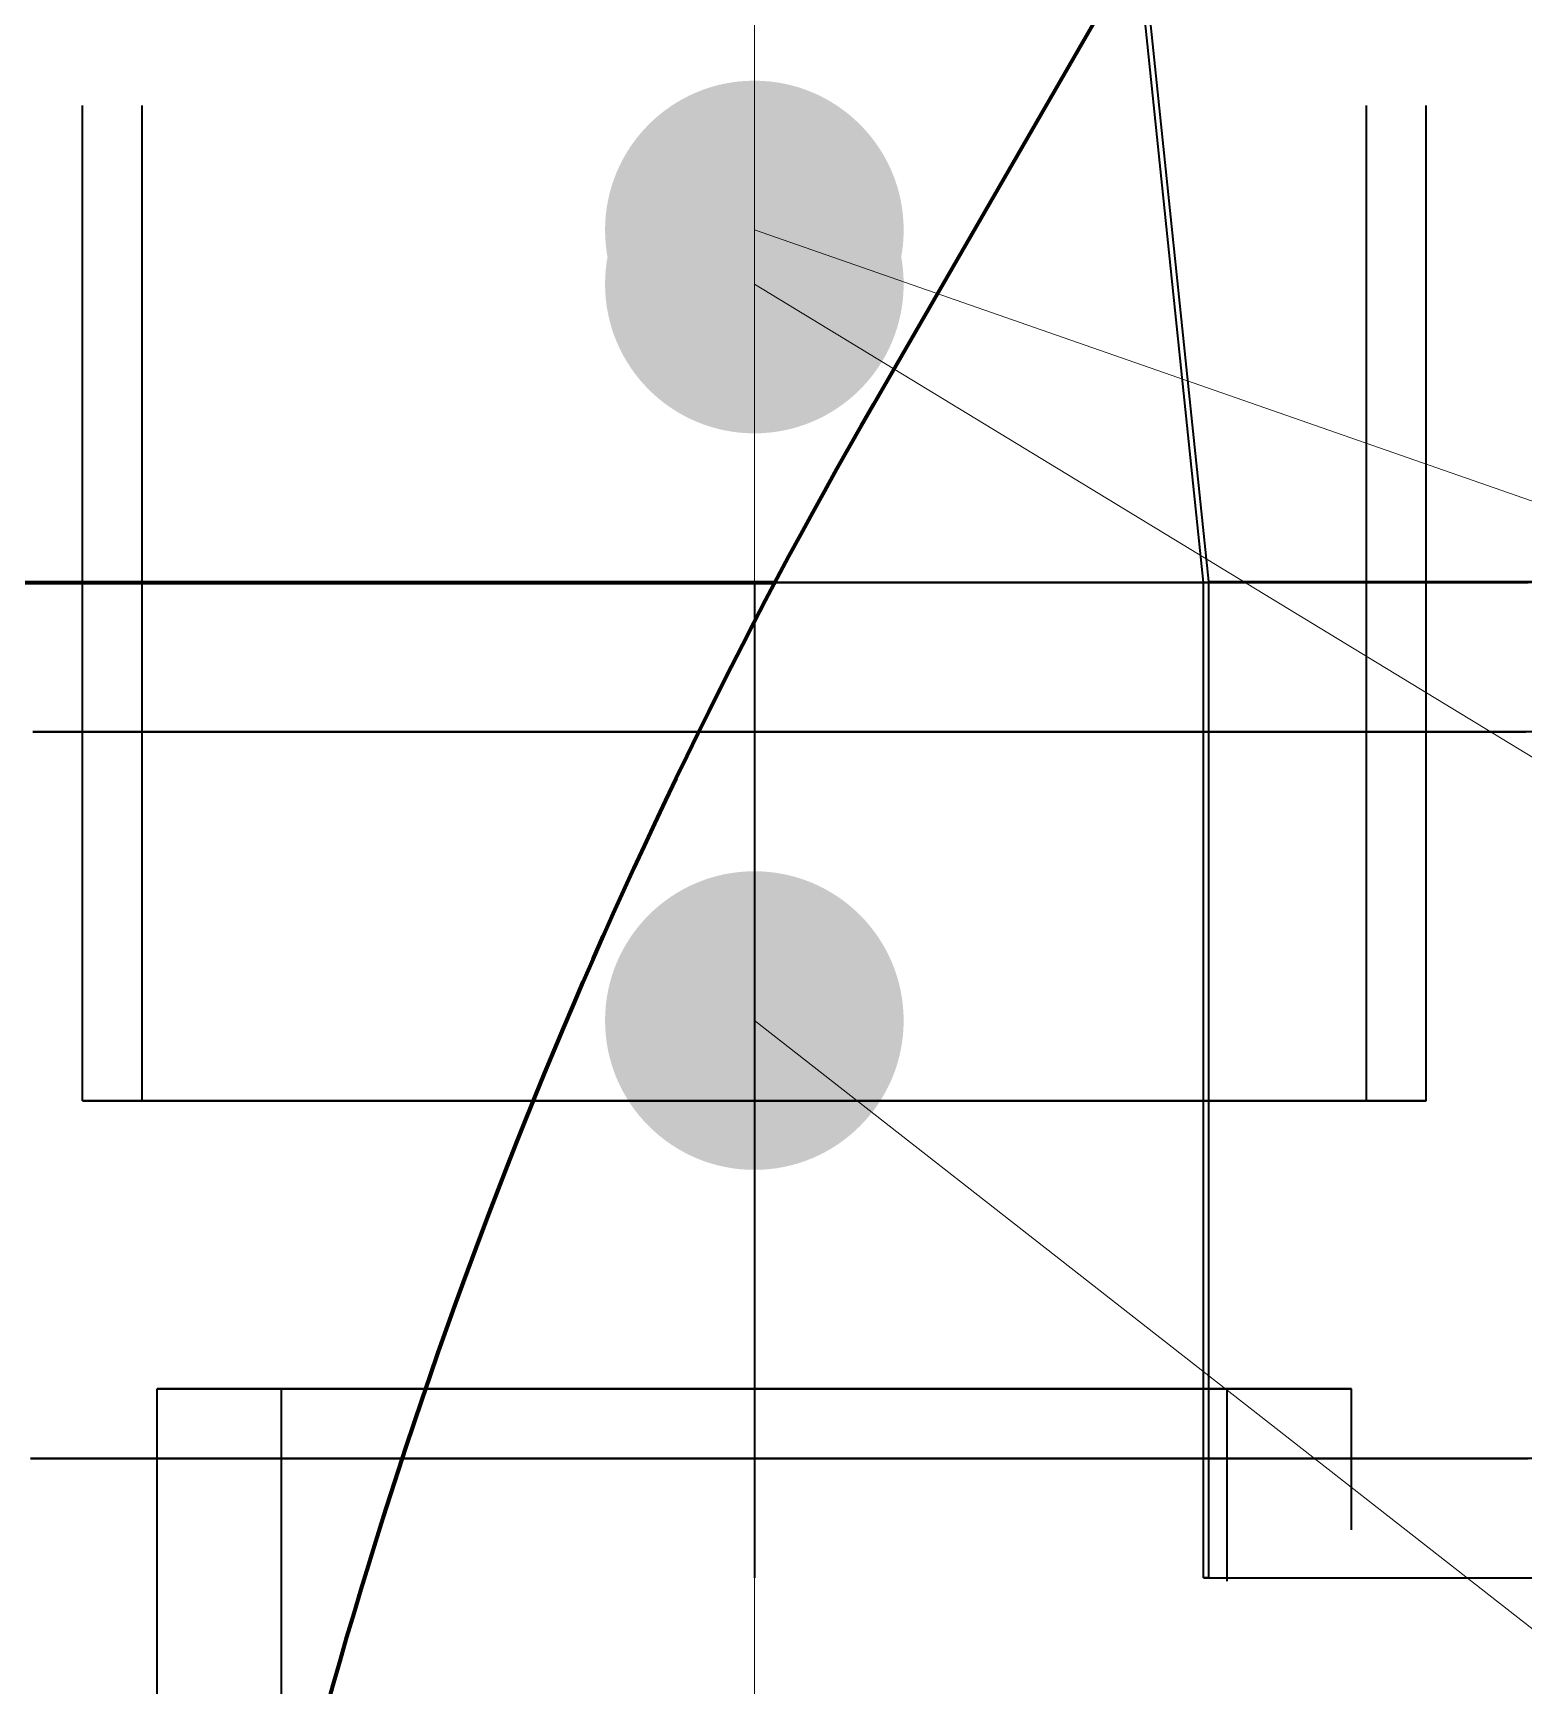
# Model space of a CAD drawing. Header units: millimetres. Extents: x 0 to 2382, y 0 to 420.
# Drawn here: x 938.86 to 944.85, y 339.61 to 346.25 of the extents above; entities that cross this region are included whole.
import ezdxf

# ---------------------------------------------------------------- set-up
doc = ezdxf.new("R2010")
doc.units = ezdxf.units.MM
doc.linetypes.add('IRAM-E-TRAZOS', pattern=[5, 4, -1])
doc.linetypes.add('IRAM-F-TRAZO-PUNTO', pattern=[20, 15, -2, 1, -2])
for name, color, linetype, lineweight in [('01-VISIBLE', 7, 'CONTINUOUS', 70), ('02-OCULTA', 4, 'IRAM-E-TRAZOS', 35), ('03-EJE', 1, 'IRAM-F-TRAZO-PUNTO', 18), ('08-FINA', 5, 'CONTINUOUS', 18)]:
    doc.layers.add(name, color=color, linetype=linetype, lineweight=lineweight)

msp = doc.modelspace()

# ---------------------------------------------------------------- hatches: boundary and pattern name
at = {"layer": '08-FINA'}
h = msp.add_hatch(color=7, dxfattribs=at)
h.dxf.hatch_style = 1
edge = h.paths.add_edge_path()
edge.add_arc((941.7583, 345.4599), 0.6, 0, 360)
h = msp.add_hatch(color=7, dxfattribs=at)
h.dxf.hatch_style = 1
edge = h.paths.add_edge_path()
edge.add_arc((941.7583, 345.2426), 0.6, 0, 360)
h = msp.add_hatch(color=7, dxfattribs=at)
h.dxf.hatch_style = 1
edge = h.paths.add_edge_path()
edge.add_arc((941.7583, 342.2826), 0.6, 0, 360)

# ---------------------------------------------------------------- linework, layer by layer
at = {"layer": '01-VISIBLE'}
for points in [[(942.2381, 344.7603), (947.5586, 353.9756)], [(940.039, 339.517), (940.0659, 339.6133), (940.0933, 339.7095), (940.1211, 339.8056), (940.1494, 339.9015), (940.178, 339.9974), (940.2071, 340.0931), (940.2366, 340.1886), (940.2666, 340.2841), (940.2969, 340.3794), (940.3277, 340.4745), (940.3589, 340.5695), (940.3905, 340.6644), (940.4226, 340.7592), (940.455, 340.8538), (940.4879, 340.9482), (940.5212, 341.0425), (940.5549, 341.1367), (940.5891, 341.2307), (940.6236, 341.3246), (940.6586, 341.4183), (940.694, 341.5118), (940.7298, 341.6052), (940.766, 341.6984), (940.8026, 341.7915), (940.8397, 341.8844), (940.8771, 341.9771), (940.915, 342.0697), (940.9533, 342.1621), (940.992, 342.2543), (941.0311, 342.3464), (941.0706, 342.4383), (941.1105, 342.53), (941.1508, 342.6215), (941.1915, 342.7129), (941.2326, 342.8041), (941.2742, 342.895), (941.3161, 342.9858), (941.3584, 343.0765), (941.4012, 343.1669), (941.4443, 343.2571), (941.4878, 343.3472), (941.5318, 343.437), (941.5761, 343.5267), (941.6208, 343.6161), (941.666, 343.7054), (941.7115, 343.7944), (941.7574, 343.8833), (941.8037, 343.9719), (941.8504, 344.0604), (941.8975, 344.1486), (941.945, 344.2366), (941.9929, 344.3244), (942.0412, 344.412), (942.0898, 344.4994), (942.1389, 344.5866), (942.1883, 344.6735), (942.2381, 344.7603)], [(938.8128, 344.0426), (938.9138, 344.0426), (939.0147, 344.0426), (939.1156, 344.0426), (939.2166, 344.0426), (939.3175, 344.0426), (939.4185, 344.0426), (939.5194, 344.0426), (939.6203, 344.0426), (939.7213, 344.0426), (939.8222, 344.0426), (939.9232, 344.0426), (940.0241, 344.0426), (940.125, 344.0426), (940.226, 344.0426), (940.3269, 344.0426), (940.4279, 344.0426), (940.5288, 344.0426), (940.6297, 344.0426), (940.7307, 344.0426), (940.8316, 344.0426), (940.9326, 344.0426), (941.0335, 344.0426), (941.1344, 344.0426), (941.2354, 344.0426), (941.3363, 344.0426), (941.4373, 344.0426), (941.5382, 344.0426), (941.6391, 344.0426), (941.7401, 344.0426), (941.841, 344.0426)]]:
    msp.add_lwpolyline(points, dxfattribs=at)
at = {"layer": '02-OCULTA'}
for points in [[(947.5586, 353.9756), (942.2381, 344.7603)], [(939.0583, 341.9599), (939.0583, 348.9599)], [(939.2983, 341.9599), (939.2983, 348.9599)], [(944.2183, 341.9599), (944.2183, 348.9599)], [(944.4583, 341.9599), (944.4583, 348.9599)], [(943.5633, 344.0426), (943.3133, 346.4426)], [(943.3312, 346.4669), (943.5833, 344.0467)], [(942.2381, 344.7603), (942.1883, 344.6735), (942.1389, 344.5866), (942.0898, 344.4994), (942.0412, 344.412), (941.9929, 344.3244), (941.945, 344.2366), (941.8975, 344.1486), (941.8504, 344.0604), (941.8037, 343.9719), (941.7574, 343.8833), (941.7115, 343.7944), (941.666, 343.7054), (941.6208, 343.6161), (941.5761, 343.5267), (941.5318, 343.437), (941.4878, 343.3472), (941.4443, 343.2571), (941.4012, 343.1669), (941.3584, 343.0765), (941.3161, 342.9858), (941.2742, 342.895), (941.2326, 342.8041), (941.1915, 342.7129), (941.1508, 342.6215), (941.1105, 342.53), (941.0706, 342.4383), (941.0311, 342.3464), (940.992, 342.2543), (940.9533, 342.1621), (940.915, 342.0697), (940.8771, 341.9771), (940.8397, 341.8844), (940.8026, 341.7915), (940.766, 341.6984), (940.7298, 341.6052), (940.694, 341.5118), (940.6586, 341.4183), (940.6236, 341.3246), (940.5891, 341.2307), (940.5549, 341.1367), (940.5212, 341.0425), (940.4879, 340.9482), (940.455, 340.8538), (940.4226, 340.7592), (940.3905, 340.6644), (940.3589, 340.5695), (940.3277, 340.4745), (940.2969, 340.3794), (940.2666, 340.2841), (940.2366, 340.1886), (940.2071, 340.0931), (940.178, 339.9974), (940.1494, 339.9015), (940.1211, 339.8056), (940.0933, 339.7095), (940.0659, 339.6133), (940.039, 339.517)], [(941.7583, 344.0426), (941.658, 344.0426), (941.5577, 344.0426), (941.4574, 344.0426), (941.3571, 344.0426), (941.2568, 344.0426), (941.1565, 344.0426), (941.0562, 344.0426), (940.9559, 344.0426), (940.8556, 344.0426), (940.7553, 344.0426), (940.655, 344.0426), (940.5548, 344.0426), (940.4545, 344.0426), (940.3542, 344.0426), (940.2539, 344.0426), (940.1536, 344.0426), (940.0533, 344.0426), (939.953, 344.0426), (939.8527, 344.0426), (939.7524, 344.0426), (939.6521, 344.0426), (939.5518, 344.0426), (939.4515, 344.0426), (939.3512, 344.0426), (939.2509, 344.0426), (939.1506, 344.0426), (939.0503, 344.0426), (938.95, 344.0426), (938.8497, 344.0426)], [(938.8497, 344.0426), (938.95, 344.0426), (939.0503, 344.0426), (939.1506, 344.0426), (939.2509, 344.0426), (939.3512, 344.0426), (939.4515, 344.0426), (939.5518, 344.0426), (939.6521, 344.0426), (939.7524, 344.0426), (939.8527, 344.0426), (939.953, 344.0426), (940.0533, 344.0426), (940.1536, 344.0426), (940.2539, 344.0426), (940.3542, 344.0426), (940.4545, 344.0426), (940.5548, 344.0426), (940.655, 344.0426), (940.7553, 344.0426), (940.8556, 344.0426), (940.9559, 344.0426), (941.0562, 344.0426), (941.1565, 344.0426), (941.2568, 344.0426), (941.3571, 344.0426), (941.4574, 344.0426), (941.5577, 344.0426), (941.658, 344.0426), (941.7583, 344.0426), (941.8586, 344.0426), (941.9589, 344.0426), (942.0592, 344.0426), (942.1595, 344.0426), (942.2598, 344.0426), (942.3601, 344.0426), (942.4604, 344.0426), (942.5607, 344.0426), (942.661, 344.0426), (942.7613, 344.0426), (942.8616, 344.0426), (942.9619, 344.0426), (943.0622, 344.0426), (943.1625, 344.0426), (943.2628, 344.0426), (943.3631, 344.0426), (943.4634, 344.0426), (943.5637, 344.0426), (943.664, 344.0426), (943.7643, 344.0426), (943.8646, 344.0426), (943.9649, 344.0426), (944.0652, 344.0426), (944.1655, 344.0426), (944.2658, 344.0426), (944.3661, 344.0426), (944.4664, 344.0426), (944.5667, 344.0426), (944.667, 344.0426), (944.7673, 344.0426), (944.8676, 344.0426)], [(941.7583, 344.0426), (941.658, 344.0426), (941.5577, 344.0426), (941.4574, 344.0426), (941.3571, 344.0426), (941.2568, 344.0426), (941.1565, 344.0426), (941.0562, 344.0426), (940.9559, 344.0426), (940.8556, 344.0426), (940.7553, 344.0426), (940.655, 344.0426), (940.5548, 344.0426), (940.4545, 344.0426), (940.3542, 344.0426), (940.2539, 344.0426), (940.1536, 344.0426), (940.0533, 344.0426), (939.953, 344.0426), (939.8527, 344.0426), (939.7524, 344.0426), (939.6521, 344.0426), (939.5518, 344.0426), (939.4515, 344.0426), (939.3512, 344.0426), (939.2509, 344.0426), (939.1506, 344.0426), (939.0503, 344.0426), (938.95, 344.0426), (938.8497, 344.0426)], [(938.8497, 344.0426), (938.95, 344.0426), (939.0503, 344.0426), (939.1506, 344.0426), (939.2509, 344.0426), (939.3512, 344.0426), (939.4515, 344.0426), (939.5518, 344.0426), (939.6521, 344.0426), (939.7524, 344.0426), (939.8527, 344.0426), (939.953, 344.0426), (940.0533, 344.0426), (940.1536, 344.0426), (940.2539, 344.0426), (940.3542, 344.0426), (940.4545, 344.0426), (940.5548, 344.0426), (940.655, 344.0426), (940.7553, 344.0426), (940.8556, 344.0426), (940.9559, 344.0426), (941.0562, 344.0426), (941.1565, 344.0426), (941.2568, 344.0426), (941.3571, 344.0426), (941.4574, 344.0426), (941.5577, 344.0426), (941.658, 344.0426), (941.7583, 344.0426), (941.8586, 344.0426), (941.9589, 344.0426), (942.0592, 344.0426), (942.1595, 344.0426), (942.2598, 344.0426), (942.3601, 344.0426), (942.4604, 344.0426), (942.5607, 344.0426), (942.661, 344.0426), (942.7613, 344.0426), (942.8616, 344.0426), (942.9619, 344.0426), (943.0622, 344.0426), (943.1625, 344.0426), (943.2628, 344.0426), (943.3631, 344.0426), (943.4634, 344.0426), (943.5637, 344.0426), (943.664, 344.0426), (943.7643, 344.0426), (943.8646, 344.0426), (943.9649, 344.0426), (944.0652, 344.0426), (944.1655, 344.0426), (944.2658, 344.0426), (944.3661, 344.0426), (944.4664, 344.0426), (944.5667, 344.0426), (944.667, 344.0426), (944.7673, 344.0426), (944.8676, 344.0426)], [(941.7583, 344.0426), (941.6581, 344.0426), (941.5578, 344.0426), (941.4575, 344.0426), (941.3572, 344.0426), (941.2569, 344.0426), (941.1567, 344.0426), (941.0564, 344.0426), (940.9561, 344.0426), (940.8558, 344.0426), (940.7556, 344.0426), (940.6553, 344.0426), (940.555, 344.0426), (940.4547, 344.0426), (940.3544, 344.0426), (940.2542, 344.0426), (940.1539, 344.0426), (940.0536, 344.0426), (939.9533, 344.0426), (939.8531, 344.0426), (939.7528, 344.0426), (939.6525, 344.0426), (939.5522, 344.0426), (939.4519, 344.0426), (939.3517, 344.0426), (939.2514, 344.0426), (939.1511, 344.0426), (939.0508, 344.0426), (938.9506, 344.0426), (938.8503, 344.0426)], [(938.8503, 344.0426), (938.9506, 344.0426), (939.0508, 344.0426), (939.1511, 344.0426), (939.2514, 344.0426), (939.3517, 344.0426), (939.4519, 344.0426), (939.5522, 344.0426), (939.6525, 344.0426), (939.7528, 344.0426), (939.8531, 344.0426), (939.9533, 344.0426), (940.0536, 344.0426), (940.1539, 344.0426), (940.2542, 344.0426), (940.3544, 344.0426), (940.4547, 344.0426), (940.555, 344.0426), (940.6553, 344.0426), (940.7556, 344.0426), (940.8558, 344.0426), (940.9561, 344.0426), (941.0564, 344.0426), (941.1567, 344.0426), (941.2569, 344.0426), (941.3572, 344.0426), (941.4575, 344.0426), (941.5578, 344.0426), (941.6581, 344.0426), (941.7583, 344.0426), (941.8586, 344.0426), (941.9589, 344.0426), (942.0592, 344.0426), (942.1594, 344.0426), (942.2597, 344.0426), (942.36, 344.0426), (942.4603, 344.0426), (942.5606, 344.0426), (942.6608, 344.0426), (942.7611, 344.0426), (942.8614, 344.0426), (942.9617, 344.0426), (943.0619, 344.0426), (943.1622, 344.0426), (943.2625, 344.0426), (943.3628, 344.0426), (943.4631, 344.0426), (943.5633, 344.0426), (943.6636, 344.0426), (943.7639, 344.0426), (943.8642, 344.0426), (943.9644, 344.0426), (944.0647, 344.0426), (944.165, 344.0426), (944.2653, 344.0426), (944.3656, 344.0426), (944.4658, 344.0426), (944.5661, 344.0426), (944.6664, 344.0426), (944.7667, 344.0426), (944.8669, 344.0426)], [(941.7583, 344.0426), (941.6583, 344.0426), (941.5583, 344.0426), (941.4583, 344.0426), (941.3583, 344.0426), (941.2583, 344.0426), (941.1583, 344.0426), (941.0583, 344.0426), (940.9583, 344.0426), (940.8583, 344.0426), (940.7583, 344.0426), (940.6583, 344.0426), (940.5583, 344.0426), (940.4583, 344.0426), (940.3583, 344.0426), (940.2583, 344.0426), (940.1583, 344.0426), (940.0583, 344.0426), (939.9583, 344.0426), (939.8583, 344.0426), (939.7583, 344.0426), (939.6583, 344.0426), (939.5583, 344.0426), (939.4583, 344.0426), (939.3583, 344.0426), (939.2583, 344.0426), (939.1583, 344.0426), (939.0583, 344.0426), (938.9583, 344.0426), (938.8583, 344.0426)], [(941.7583, 344.0426), (941.6583, 344.0426), (941.5583, 344.0426), (941.4583, 344.0426), (941.3583, 344.0426), (941.2583, 344.0426), (941.1583, 344.0426), (941.0583, 344.0426), (940.9583, 344.0426), (940.8583, 344.0426), (940.7583, 344.0426), (940.6583, 344.0426), (940.5583, 344.0426), (940.4583, 344.0426), (940.3583, 344.0426), (940.2583, 344.0426), (940.1583, 344.0426), (940.0583, 344.0426), (939.9583, 344.0426), (939.8583, 344.0426), (939.7583, 344.0426), (939.6583, 344.0426), (939.5583, 344.0426), (939.4583, 344.0426), (939.3583, 344.0426), (939.2583, 344.0426), (939.1583, 344.0426), (939.0583, 344.0426), (938.9583, 344.0426), (938.8583, 344.0426)], [(938.8583, 344.0426), (938.9583, 344.0426), (939.0583, 344.0426), (939.1583, 344.0426), (939.2583, 344.0426), (939.3583, 344.0426), (939.4583, 344.0426), (939.5583, 344.0426), (939.6583, 344.0426), (939.7583, 344.0426), (939.8583, 344.0426), (939.9583, 344.0426), (940.0583, 344.0426), (940.1583, 344.0426), (940.2583, 344.0426), (940.3583, 344.0426), (940.4583, 344.0426), (940.5583, 344.0426), (940.6583, 344.0426), (940.7583, 344.0426), (940.8583, 344.0426), (940.9583, 344.0426), (941.0583, 344.0426), (941.1583, 344.0426), (941.2583, 344.0426), (941.3583, 344.0426), (941.4583, 344.0426), (941.5583, 344.0426), (941.6583, 344.0426), (941.7583, 344.0426), (941.8583, 344.0426), (941.9583, 344.0426), (942.0583, 344.0426), (942.1583, 344.0426), (942.2583, 344.0426), (942.3583, 344.0426), (942.4583, 344.0426), (942.5583, 344.0426), (942.6583, 344.0426), (942.7583, 344.0426), (942.8583, 344.0426), (942.9583, 344.0426), (943.0583, 344.0426), (943.1583, 344.0426), (943.2583, 344.0426), (943.3583, 344.0426), (943.4583, 344.0426), (943.5583, 344.0426), (943.6583, 344.0426), (943.7583, 344.0426), (943.8583, 344.0426), (943.9583, 344.0426), (944.0583, 344.0426), (944.1583, 344.0426), (944.2583, 344.0426), (944.3583, 344.0426), (944.4583, 344.0426), (944.5583, 344.0426), (944.6583, 344.0426), (944.7583, 344.0426), (944.8583, 344.0426)], [(941.7583, 344.0426), (941.6583, 344.0426), (941.5583, 344.0426), (941.4583, 344.0426), (941.3583, 344.0426), (941.2583, 344.0426), (941.1583, 344.0426), (941.0583, 344.0426), (940.9583, 344.0426), (940.8583, 344.0426), (940.7583, 344.0426), (940.6583, 344.0426), (940.5583, 344.0426), (940.4583, 344.0426), (940.3583, 344.0426), (940.2583, 344.0426), (940.1583, 344.0426), (940.0583, 344.0426), (939.9583, 344.0426), (939.8583, 344.0426), (939.7583, 344.0426), (939.6583, 344.0426), (939.5583, 344.0426), (939.4583, 344.0426), (939.3583, 344.0426), (939.2583, 344.0426), (939.1583, 344.0426), (939.0583, 344.0426), (938.9583, 344.0426), (938.8583, 344.0426)], [(938.8583, 344.0426), (938.9583, 344.0426), (939.0583, 344.0426), (939.1583, 344.0426), (939.2583, 344.0426), (939.3583, 344.0426), (939.4583, 344.0426), (939.5583, 344.0426), (939.6583, 344.0426), (939.7583, 344.0426), (939.8583, 344.0426), (939.9583, 344.0426), (940.0583, 344.0426), (940.1583, 344.0426), (940.2583, 344.0426), (940.3583, 344.0426), (940.4583, 344.0426), (940.5583, 344.0426), (940.6583, 344.0426), (940.7583, 344.0426), (940.8583, 344.0426), (940.9583, 344.0426), (941.0583, 344.0426), (941.1583, 344.0426), (941.2583, 344.0426), (941.3583, 344.0426), (941.4583, 344.0426), (941.5583, 344.0426), (941.6583, 344.0426), (941.7583, 344.0426), (941.8583, 344.0426), (941.9583, 344.0426), (942.0583, 344.0426), (942.1583, 344.0426), (942.2583, 344.0426), (942.3583, 344.0426), (942.4583, 344.0426), (942.5583, 344.0426), (942.6583, 344.0426), (942.7583, 344.0426), (942.8583, 344.0426), (942.9583, 344.0426), (943.0583, 344.0426), (943.1583, 344.0426), (943.2583, 344.0426), (943.3583, 344.0426), (943.4583, 344.0426), (943.5583, 344.0426), (943.6583, 344.0426), (943.7583, 344.0426), (943.8583, 344.0426), (943.9583, 344.0426), (944.0583, 344.0426), (944.1583, 344.0426), (944.2583, 344.0426), (944.3583, 344.0426), (944.4583, 344.0426), (944.5583, 344.0426), (944.6583, 344.0426), (944.7583, 344.0426), (944.8583, 344.0426)], [(941.7583, 344.0426), (941.6583, 344.0426), (941.5583, 344.0426), (941.4583, 344.0426), (941.3583, 344.0426), (941.2583, 344.0426), (941.1583, 344.0426), (941.0583, 344.0426), (940.9583, 344.0426), (940.8583, 344.0426), (940.7583, 344.0426), (940.6583, 344.0426), (940.5583, 344.0426), (940.4583, 344.0426), (940.3583, 344.0426), (940.2583, 344.0426), (940.1583, 344.0426), (940.0583, 344.0426), (939.9583, 344.0426), (939.8583, 344.0426), (939.7583, 344.0426), (939.6583, 344.0426), (939.5583, 344.0426), (939.4583, 344.0426), (939.3583, 344.0426), (939.2583, 344.0426), (939.1583, 344.0426), (939.0583, 344.0426), (938.9583, 344.0426), (938.8583, 344.0426)], [(938.8583, 344.0426), (938.9583, 344.0426), (939.0583, 344.0426), (939.1583, 344.0426), (939.2583, 344.0426), (939.3583, 344.0426), (939.4583, 344.0426), (939.5583, 344.0426), (939.6583, 344.0426), (939.7583, 344.0426), (939.8583, 344.0426), (939.9583, 344.0426), (940.0583, 344.0426), (940.1583, 344.0426), (940.2583, 344.0426), (940.3583, 344.0426), (940.4583, 344.0426), (940.5583, 344.0426), (940.6583, 344.0426), (940.7583, 344.0426), (940.8583, 344.0426), (940.9583, 344.0426), (941.0583, 344.0426), (941.1583, 344.0426), (941.2583, 344.0426), (941.3583, 344.0426), (941.4583, 344.0426), (941.5583, 344.0426), (941.6583, 344.0426), (941.7583, 344.0426), (941.8583, 344.0426), (941.9583, 344.0426), (942.0583, 344.0426), (942.1583, 344.0426), (942.2583, 344.0426), (942.3583, 344.0426), (942.4583, 344.0426), (942.5583, 344.0426), (942.6583, 344.0426), (942.7583, 344.0426), (942.8583, 344.0426), (942.9583, 344.0426), (943.0583, 344.0426), (943.1583, 344.0426), (943.2583, 344.0426), (943.3583, 344.0426), (943.4583, 344.0426), (943.5583, 344.0426), (943.6583, 344.0426), (943.7583, 344.0426), (943.8583, 344.0426), (943.9583, 344.0426), (944.0583, 344.0426), (944.1583, 344.0426), (944.2583, 344.0426), (944.3583, 344.0426), (944.4583, 344.0426), (944.5583, 344.0426), (944.6583, 344.0426), (944.7583, 344.0426), (944.8583, 344.0426)], [(941.7583, 344.0426), (941.6583, 344.0426), (941.5583, 344.0426), (941.4583, 344.0426), (941.3583, 344.0426), (941.2583, 344.0426), (941.1583, 344.0426), (941.0583, 344.0426), (940.9583, 344.0426), (940.8583, 344.0426), (940.7583, 344.0426), (940.6583, 344.0426), (940.5583, 344.0426), (940.4583, 344.0426), (940.3583, 344.0426), (940.2583, 344.0426), (940.1583, 344.0426), (940.0583, 344.0426), (939.9583, 344.0426), (939.8583, 344.0426), (939.7583, 344.0426), (939.6583, 344.0426), (939.5583, 344.0426), (939.4583, 344.0426), (939.3583, 344.0426), (939.2583, 344.0426), (939.1583, 344.0426), (939.0583, 344.0426), (938.9583, 344.0426), (938.8583, 344.0426)], [(938.8583, 344.0426), (938.9583, 344.0426), (939.0583, 344.0426), (939.1583, 344.0426), (939.2583, 344.0426), (939.3583, 344.0426), (939.4583, 344.0426), (939.5583, 344.0426), (939.6583, 344.0426), (939.7583, 344.0426), (939.8583, 344.0426), (939.9583, 344.0426), (940.0583, 344.0426), (940.1583, 344.0426), (940.2583, 344.0426), (940.3583, 344.0426), (940.4583, 344.0426), (940.5583, 344.0426), (940.6583, 344.0426), (940.7583, 344.0426), (940.8583, 344.0426), (940.9583, 344.0426), (941.0583, 344.0426), (941.1583, 344.0426), (941.2583, 344.0426), (941.3583, 344.0426), (941.4583, 344.0426), (941.5583, 344.0426), (941.6583, 344.0426), (941.7583, 344.0426), (941.8583, 344.0426), (941.9583, 344.0426), (942.0583, 344.0426), (942.1583, 344.0426), (942.2583, 344.0426), (942.3583, 344.0426), (942.4583, 344.0426), (942.5583, 344.0426), (942.6583, 344.0426), (942.7583, 344.0426), (942.8583, 344.0426), (942.9583, 344.0426), (943.0583, 344.0426), (943.1583, 344.0426), (943.2583, 344.0426), (943.3583, 344.0426), (943.4583, 344.0426), (943.5583, 344.0426), (943.6583, 344.0426), (943.7583, 344.0426), (943.8583, 344.0426), (943.9583, 344.0426), (944.0583, 344.0426), (944.1583, 344.0426), (944.2583, 344.0426), (944.3583, 344.0426), (944.4583, 344.0426), (944.5583, 344.0426), (944.6583, 344.0426), (944.7583, 344.0426), (944.8583, 344.0426)], [(941.7583, 344.0426), (941.7583, 335.4881)], [(944.8669, 344.0426), (944.7667, 344.0426), (944.6664, 344.0426), (944.5661, 344.0426), (944.4658, 344.0426), (944.3656, 344.0426), (944.2653, 344.0426), (944.165, 344.0426), (944.0647, 344.0426), (943.9644, 344.0426), (943.8642, 344.0426), (943.7639, 344.0426), (943.6636, 344.0426), (943.5633, 344.0426), (943.4631, 344.0426), (943.3628, 344.0426), (943.2625, 344.0426), (943.1622, 344.0426), (943.0619, 344.0426), (942.9617, 344.0426), (942.8614, 344.0426), (942.7611, 344.0426), (942.6608, 344.0426), (942.5606, 344.0426), (942.4603, 344.0426), (942.36, 344.0426), (942.2597, 344.0426), (942.1594, 344.0426), (942.0592, 344.0426), (941.9589, 344.0426), (941.8586, 344.0426), (941.7583, 344.0426)], [(944.894, 344.0426), (944.7928, 344.0426), (944.6917, 344.0426), (944.5905, 344.0426), (944.4894, 344.0426), (944.3882, 344.0426), (944.2871, 344.0426), (944.1859, 344.0426), (944.0848, 344.0426), (943.9836, 344.0426), (943.8825, 344.0426), (943.7813, 344.0426), (943.6802, 344.0426), (943.579, 344.0426), (943.4779, 344.0426), (943.3767, 344.0426), (943.2756, 344.0426), (943.1744, 344.0426), (943.0733, 344.0426), (942.9721, 344.0426), (942.871, 344.0426), (942.7698, 344.0426), (942.6687, 344.0426), (942.5675, 344.0426), (942.4664, 344.0426), (942.3652, 344.0426), (942.2641, 344.0426), (942.1629, 344.0426), (942.0618, 344.0426), (941.9606, 344.0426), (941.8595, 344.0426), (941.7583, 344.0426)], [(944.9002, 344.0426), (944.7989, 344.0426), (944.6975, 344.0426), (944.5962, 344.0426), (944.4948, 344.0426), (944.3935, 344.0426), (944.2921, 344.0426), (944.1908, 344.0426), (944.0894, 344.0426), (943.9881, 344.0426), (943.8867, 344.0426), (943.7854, 344.0426), (943.684, 344.0426), (943.5827, 344.0426), (943.4813, 344.0426), (943.38, 344.0426), (943.2786, 344.0426), (943.1773, 344.0426), (943.0759, 344.0426), (942.9745, 344.0426), (942.8732, 344.0426), (942.7718, 344.0426), (942.6705, 344.0426), (942.5691, 344.0426), (942.4678, 344.0426), (942.3664, 344.0426), (942.2651, 344.0426), (942.1637, 344.0426), (942.0624, 344.0426), (941.961, 344.0426), (941.8597, 344.0426), (941.7583, 344.0426)], [(944.8676, 344.0426), (944.7673, 344.0426), (944.667, 344.0426), (944.5667, 344.0426), (944.4664, 344.0426), (944.3661, 344.0426), (944.2658, 344.0426), (944.1655, 344.0426), (944.0652, 344.0426), (943.9649, 344.0426), (943.8646, 344.0426), (943.7643, 344.0426), (943.664, 344.0426), (943.5637, 344.0426), (943.4634, 344.0426), (943.3631, 344.0426), (943.2628, 344.0426), (943.1625, 344.0426), (943.0622, 344.0426), (942.9619, 344.0426), (942.8616, 344.0426), (942.7613, 344.0426), (942.661, 344.0426), (942.5607, 344.0426), (942.4604, 344.0426), (942.3601, 344.0426), (942.2598, 344.0426), (942.1595, 344.0426), (942.0592, 344.0426), (941.9589, 344.0426), (941.8586, 344.0426), (941.7583, 344.0426)], [(944.8961, 344.0426), (944.7949, 344.0426), (944.6937, 344.0426), (944.5925, 344.0426), (944.4913, 344.0426), (944.39, 344.0426), (944.2888, 344.0426), (944.1876, 344.0426), (944.0864, 344.0426), (943.9852, 344.0426), (943.8839, 344.0426), (943.7827, 344.0426), (943.6815, 344.0426), (943.5803, 344.0426), (943.4791, 344.0426), (943.3778, 344.0426), (943.2766, 344.0426), (943.1754, 344.0426), (943.0742, 344.0426), (942.973, 344.0426), (942.8717, 344.0426), (942.7705, 344.0426), (942.6693, 344.0426), (942.5681, 344.0426), (942.4669, 344.0426), (942.3657, 344.0426), (942.2644, 344.0426), (942.1632, 344.0426), (942.062, 344.0426), (941.9608, 344.0426), (941.8596, 344.0426), (941.7583, 344.0426)], [(944.8676, 344.0426), (944.7673, 344.0426), (944.667, 344.0426), (944.5667, 344.0426), (944.4664, 344.0426), (944.3661, 344.0426), (944.2658, 344.0426), (944.1655, 344.0426), (944.0652, 344.0426), (943.9649, 344.0426), (943.8646, 344.0426), (943.7643, 344.0426), (943.664, 344.0426), (943.5637, 344.0426), (943.4634, 344.0426), (943.3631, 344.0426), (943.2628, 344.0426), (943.1625, 344.0426), (943.0622, 344.0426), (942.9619, 344.0426), (942.8616, 344.0426), (942.7613, 344.0426), (942.661, 344.0426), (942.5607, 344.0426), (942.4604, 344.0426), (942.3601, 344.0426), (942.2598, 344.0426), (942.1595, 344.0426), (942.0592, 344.0426), (941.9589, 344.0426), (941.8586, 344.0426), (941.7583, 344.0426)], [(944.8986, 344.0426), (944.7973, 344.0426), (944.696, 344.0426), (944.5947, 344.0426), (944.4934, 344.0426), (944.3921, 344.0426), (944.2908, 344.0426), (944.1895, 344.0426), (944.0882, 344.0426), (943.9869, 344.0426), (943.8856, 344.0426), (943.7843, 344.0426), (943.683, 344.0426), (943.5817, 344.0426), (943.4804, 344.0426), (943.3791, 344.0426), (943.2778, 344.0426), (943.1765, 344.0426), (943.0752, 344.0426), (942.9739, 344.0426), (942.8726, 344.0426), (942.7713, 344.0426), (942.67, 344.0426), (942.5687, 344.0426), (942.4674, 344.0426), (942.3661, 344.0426), (942.2648, 344.0426), (942.1635, 344.0426), (942.0622, 344.0426), (941.9609, 344.0426), (941.8596, 344.0426), (941.7583, 344.0426)], [(944.902, 344.0426), (944.8006, 344.0426), (944.6992, 344.0426), (944.5978, 344.0426), (944.4964, 344.0426), (944.395, 344.0426), (944.2935, 344.0426), (944.1921, 344.0426), (944.0907, 344.0426), (943.9893, 344.0426), (943.8879, 344.0426), (943.7865, 344.0426), (943.6851, 344.0426), (943.5837, 344.0426), (943.4823, 344.0426), (943.3809, 344.0426), (943.2795, 344.0426), (943.1781, 344.0426), (943.0766, 344.0426), (942.9752, 344.0426), (942.8738, 344.0426), (942.7724, 344.0426), (942.671, 344.0426), (942.5696, 344.0426), (942.4682, 344.0426), (942.3668, 344.0426), (942.2654, 344.0426), (942.164, 344.0426), (942.0626, 344.0426), (941.9612, 344.0426), (941.8597, 344.0426), (941.7583, 344.0426)], [(941.841, 344.0426), (941.9419, 344.0426), (942.0427, 344.0426), (942.1435, 344.0426), (942.2444, 344.0426), (942.3452, 344.0426), (942.446, 344.0426), (942.5469, 344.0426), (942.6477, 344.0426), (942.7486, 344.0426), (942.8494, 344.0426), (942.9502, 344.0426), (943.0511, 344.0426), (943.1519, 344.0426), (943.2528, 344.0426), (943.3536, 344.0426), (943.4544, 344.0426), (943.5553, 344.0426), (943.6561, 344.0426), (943.757, 344.0426), (943.8578, 344.0426), (943.9586, 344.0426), (944.0595, 344.0426), (944.1603, 344.0426), (944.2611, 344.0426), (944.362, 344.0426), (944.4628, 344.0426), (944.5637, 344.0426), (944.6645, 344.0426), (944.7653, 344.0426), (944.8662, 344.0426)], [(948.7594, 344.0426), (943.5633, 344.0426)], [(943.5633, 340.0426), (943.5633, 344.0426)], [(943.5833, 344.0467), (943.5833, 340.0426)], [(943.5833, 344.0467), (948.7794, 344.0467)], [(941.7583, 343.4426), (941.6583, 343.4426), (941.5583, 343.4426), (941.4583, 343.4426), (941.3583, 343.4426), (941.2583, 343.4426), (941.1583, 343.4426), (941.0583, 343.4426), (940.9583, 343.4426), (940.8583, 343.4426), (940.7583, 343.4426), (940.6583, 343.4426), (940.5583, 343.4426), (940.4583, 343.4426), (940.3583, 343.4426), (940.2583, 343.4426), (940.1583, 343.4426), (940.0583, 343.4426), (939.9583, 343.4426), (939.8583, 343.4426), (939.7583, 343.4426), (939.6583, 343.4426), (939.5583, 343.4426), (939.4583, 343.4426), (939.3583, 343.4426), (939.2583, 343.4426), (939.1583, 343.4426), (939.0583, 343.4426), (938.9583, 343.4426), (938.8583, 343.4426)], [(938.8583, 343.4426), (938.9583, 343.4426), (939.0583, 343.4426), (939.1583, 343.4426), (939.2583, 343.4426), (939.3583, 343.4426), (939.4583, 343.4426), (939.5583, 343.4426), (939.6583, 343.4426), (939.7583, 343.4426), (939.8583, 343.4426), (939.9583, 343.4426), (940.0583, 343.4426), (940.1583, 343.4426), (940.2583, 343.4426), (940.3583, 343.4426), (940.4583, 343.4426), (940.5583, 343.4426), (940.6583, 343.4426), (940.7583, 343.4426), (940.8583, 343.4426), (940.9583, 343.4426), (941.0583, 343.4426), (941.1583, 343.4426), (941.2583, 343.4426), (941.3583, 343.4426), (941.4583, 343.4426), (941.5583, 343.4426), (941.6583, 343.4426), (941.7583, 343.4426), (941.8583, 343.4426), (941.9583, 343.4426), (942.0583, 343.4426), (942.1583, 343.4426), (942.2583, 343.4426), (942.3583, 343.4426), (942.4583, 343.4426), (942.5583, 343.4426), (942.6583, 343.4426), (942.7583, 343.4426), (942.8583, 343.4426), (942.9583, 343.4426), (943.0583, 343.4426), (943.1583, 343.4426), (943.2583, 343.4426), (943.3583, 343.4426), (943.4583, 343.4426), (943.5583, 343.4426), (943.6583, 343.4426), (943.7583, 343.4426), (943.8583, 343.4426), (943.9583, 343.4426), (944.0583, 343.4426), (944.1583, 343.4426), (944.2583, 343.4426), (944.3583, 343.4426), (944.4583, 343.4426), (944.5583, 343.4426), (944.6583, 343.4426), (944.7583, 343.4426), (944.8583, 343.4426)], [(941.7583, 343.4426), (941.6583, 343.4426), (941.5583, 343.4426), (941.4583, 343.4426), (941.3583, 343.4426), (941.2583, 343.4426), (941.1583, 343.4426), (941.0583, 343.4426), (940.9583, 343.4426), (940.8583, 343.4426), (940.7583, 343.4426), (940.6583, 343.4426), (940.5583, 343.4426), (940.4583, 343.4426), (940.3583, 343.4426), (940.2583, 343.4426), (940.1583, 343.4426), (940.0583, 343.4426), (939.9583, 343.4426), (939.8583, 343.4426), (939.7583, 343.4426), (939.6583, 343.4426), (939.5583, 343.4426), (939.4583, 343.4426), (939.3583, 343.4426), (939.2583, 343.4426), (939.1583, 343.4426), (939.0583, 343.4426), (938.9583, 343.4426), (938.8583, 343.4426)], [(938.8583, 343.4426), (938.9583, 343.4426), (939.0583, 343.4426), (939.1583, 343.4426), (939.2583, 343.4426), (939.3583, 343.4426), (939.4583, 343.4426), (939.5583, 343.4426), (939.6583, 343.4426), (939.7583, 343.4426), (939.8583, 343.4426), (939.9583, 343.4426), (940.0583, 343.4426), (940.1583, 343.4426), (940.2583, 343.4426), (940.3583, 343.4426), (940.4583, 343.4426), (940.5583, 343.4426), (940.6583, 343.4426), (940.7583, 343.4426), (940.8583, 343.4426), (940.9583, 343.4426), (941.0583, 343.4426), (941.1583, 343.4426), (941.2583, 343.4426), (941.3583, 343.4426), (941.4583, 343.4426), (941.5583, 343.4426), (941.6583, 343.4426), (941.7583, 343.4426), (941.8583, 343.4426), (941.9583, 343.4426), (942.0583, 343.4426), (942.1583, 343.4426), (942.2583, 343.4426), (942.3583, 343.4426), (942.4583, 343.4426), (942.5583, 343.4426), (942.6583, 343.4426), (942.7583, 343.4426), (942.8583, 343.4426), (942.9583, 343.4426), (943.0583, 343.4426), (943.1583, 343.4426), (943.2583, 343.4426), (943.3583, 343.4426), (943.4583, 343.4426), (943.5583, 343.4426), (943.6583, 343.4426), (943.7583, 343.4426), (943.8583, 343.4426), (943.9583, 343.4426), (944.0583, 343.4426), (944.1583, 343.4426), (944.2583, 343.4426), (944.3583, 343.4426), (944.4583, 343.4426), (944.5583, 343.4426), (944.6583, 343.4426), (944.7583, 343.4426), (944.8583, 343.4426)], [(944.8986, 343.4426), (944.7973, 343.4426), (944.696, 343.4426), (944.5947, 343.4426), (944.4934, 343.4426), (944.3921, 343.4426), (944.2908, 343.4426), (944.1895, 343.4426), (944.0882, 343.4426), (943.9869, 343.4426), (943.8856, 343.4426), (943.7843, 343.4426), (943.683, 343.4426), (943.5817, 343.4426), (943.4804, 343.4426), (943.3791, 343.4426), (943.2778, 343.4426), (943.1765, 343.4426), (943.0752, 343.4426), (942.9739, 343.4426), (942.8726, 343.4426), (942.7713, 343.4426), (942.67, 343.4426), (942.5687, 343.4426), (942.4674, 343.4426), (942.3661, 343.4426), (942.2648, 343.4426), (942.1635, 343.4426), (942.0622, 343.4426), (941.9609, 343.4426), (941.8596, 343.4426), (941.7583, 343.4426)], [(944.902, 343.4426), (944.8006, 343.4426), (944.6992, 343.4426), (944.5978, 343.4426), (944.4964, 343.4426), (944.395, 343.4426), (944.2935, 343.4426), (944.1921, 343.4426), (944.0907, 343.4426), (943.9893, 343.4426), (943.8879, 343.4426), (943.7865, 343.4426), (943.6851, 343.4426), (943.5837, 343.4426), (943.4823, 343.4426), (943.3809, 343.4426), (943.2795, 343.4426), (943.1781, 343.4426), (943.0766, 343.4426), (942.9752, 343.4426), (942.8738, 343.4426), (942.7724, 343.4426), (942.671, 343.4426), (942.5696, 343.4426), (942.4682, 343.4426), (942.3668, 343.4426), (942.2654, 343.4426), (942.164, 343.4426), (942.0626, 343.4426), (941.9612, 343.4426), (941.8597, 343.4426), (941.7583, 343.4426)], [(941.7583, 341.9599), (941.6583, 341.9599), (941.5583, 341.9599), (941.4583, 341.9599), (941.3583, 341.9599), (941.2583, 341.9599), (941.1583, 341.9599), (941.0583, 341.9599), (940.9583, 341.9599), (940.8583, 341.9599), (940.7583, 341.9599), (940.6583, 341.9599), (940.5583, 341.9599), (940.4583, 341.9599), (940.3583, 341.9599), (940.2583, 341.9599), (940.1583, 341.9599), (940.0583, 341.9599), (939.9583, 341.9599), (939.8583, 341.9599), (939.7583, 341.9599), (939.6583, 341.9599), (939.5583, 341.9599), (939.4583, 341.9599), (939.3583, 341.9599), (939.2583, 341.9599), (939.1583, 341.9599), (939.0583, 341.9599)], [(939.0583, 341.9599), (939.1583, 341.9599), (939.2583, 341.9599), (939.3583, 341.9599), (939.4583, 341.9599), (939.5583, 341.9599), (939.6583, 341.9599), (939.7583, 341.9599), (939.8583, 341.9599), (939.9583, 341.9599), (940.0583, 341.9599), (940.1583, 341.9599), (940.2583, 341.9599), (940.3583, 341.9599), (940.4583, 341.9599), (940.5583, 341.9599), (940.6583, 341.9599), (940.7583, 341.9599), (940.8583, 341.9599), (940.9583, 341.9599), (941.0583, 341.9599), (941.1583, 341.9599), (941.2583, 341.9599), (941.3583, 341.9599), (941.4583, 341.9599), (941.5583, 341.9599), (941.6583, 341.9599), (941.7583, 341.9599), (941.8583, 341.9599), (941.9583, 341.9599), (942.0583, 341.9599), (942.1583, 341.9599), (942.2583, 341.9599), (942.3583, 341.9599), (942.4583, 341.9599), (942.5583, 341.9599), (942.6583, 341.9599), (942.7583, 341.9599), (942.8583, 341.9599), (942.9583, 341.9599), (943.0583, 341.9599), (943.1583, 341.9599), (943.2583, 341.9599), (943.3583, 341.9599), (943.4583, 341.9599), (943.5583, 341.9599), (943.6583, 341.9599), (943.7583, 341.9599), (943.8583, 341.9599), (943.9583, 341.9599), (944.0583, 341.9599), (944.1583, 341.9599), (944.2583, 341.9599), (944.3583, 341.9599), (944.4583, 341.9599)], [(941.7583, 341.9599), (941.6558, 341.9599), (941.5533, 341.9599), (941.4508, 341.9599), (941.3483, 341.9599), (941.2458, 341.9599), (941.1433, 341.9599), (941.0408, 341.9599), (940.9383, 341.9599), (940.8358, 341.9599), (940.7333, 341.9599), (940.6308, 341.9599), (940.5283, 341.9599), (940.4258, 341.9599), (940.3233, 341.9599), (940.2208, 341.9599), (940.1183, 341.9599), (940.0158, 341.9599), (939.9133, 341.9599), (939.8108, 341.9599), (939.7083, 341.9599), (939.6058, 341.9599), (939.5033, 341.9599), (939.4008, 341.9599), (939.2983, 341.9599)], [(939.2983, 341.9599), (939.3987, 341.9599), (939.4991, 341.9599), (939.5996, 341.9599), (939.7, 341.9599), (939.8004, 341.9599), (939.9008, 341.9599), (940.0012, 341.9599), (940.1016, 341.9599), (940.202, 341.9599), (940.3024, 341.9599), (940.4028, 341.9599), (940.5032, 341.9599), (940.6036, 341.9599), (940.704, 341.9599), (940.8045, 341.9599), (940.9049, 341.9599), (941.0053, 341.9599), (941.1057, 341.9599), (941.2061, 341.9599), (941.3065, 341.9599), (941.4069, 341.9599), (941.5073, 341.9599), (941.6077, 341.9599), (941.7081, 341.9599), (941.8085, 341.9599), (941.9089, 341.9599), (942.0094, 341.9599), (942.1098, 341.9599), (942.2102, 341.9599), (942.3106, 341.9599), (942.411, 341.9599), (942.5114, 341.9599), (942.6118, 341.9599), (942.7122, 341.9599), (942.8126, 341.9599), (942.913, 341.9599), (943.0134, 341.9599), (943.1138, 341.9599), (943.2143, 341.9599), (943.3147, 341.9599), (943.4151, 341.9599), (943.5155, 341.9599), (943.6159, 341.9599), (943.7163, 341.9599), (943.8167, 341.9599), (943.9171, 341.9599), (944.0175, 341.9599), (944.1179, 341.9599), (944.2183, 341.9599)], [(944.4583, 341.9599), (944.3545, 341.9599), (944.2506, 341.9599), (944.1468, 341.9599), (944.0429, 341.9599), (943.9391, 341.9599), (943.8353, 341.9599), (943.7314, 341.9599), (943.6276, 341.9599), (943.5237, 341.9599), (943.4199, 341.9599), (943.316, 341.9599), (943.2122, 341.9599), (943.1083, 341.9599), (943.0045, 341.9599), (942.9006, 341.9599), (942.7968, 341.9599), (942.6929, 341.9599), (942.5891, 341.9599), (942.4853, 341.9599), (942.3814, 341.9599), (942.2776, 341.9599), (942.1737, 341.9599), (942.0699, 341.9599), (941.966, 341.9599), (941.8622, 341.9599), (941.7583, 341.9599)], [(944.2183, 341.9599), (944.1158, 341.9599), (944.0133, 341.9599), (943.9108, 341.9599), (943.8083, 341.9599), (943.7058, 341.9599), (943.6033, 341.9599), (943.5008, 341.9599), (943.3983, 341.9599), (943.2958, 341.9599), (943.1933, 341.9599), (943.0908, 341.9599), (942.9883, 341.9599), (942.8858, 341.9599), (942.7833, 341.9599), (942.6808, 341.9599), (942.5783, 341.9599), (942.4758, 341.9599), (942.3733, 341.9599), (942.2708, 341.9599), (942.1683, 341.9599), (942.0658, 341.9599), (941.9633, 341.9599), (941.8608, 341.9599), (941.7583, 341.9599)], [(941.7583, 340.8026), (941.6583, 340.8026), (941.5583, 340.8026), (941.4583, 340.8026), (941.3583, 340.8026), (941.2583, 340.8026), (941.1583, 340.8026), (941.0583, 340.8026), (940.9583, 340.8026), (940.8583, 340.8026), (940.7583, 340.8026), (940.6583, 340.8026), (940.5583, 340.8026), (940.4583, 340.8026), (940.3583, 340.8026), (940.2583, 340.8026), (940.1583, 340.8026), (940.0583, 340.8026), (939.9583, 340.8026), (939.8583, 340.8026), (939.7583, 340.8026), (939.6583, 340.8026), (939.5583, 340.8026), (939.4583, 340.8026), (939.3583, 340.8026)], [(939.3583, 340.8026), (939.4583, 340.8026), (939.5583, 340.8026), (939.6583, 340.8026), (939.7583, 340.8026), (939.8583, 340.8026), (939.9583, 340.8026), (940.0583, 340.8026), (940.1583, 340.8026), (940.2583, 340.8026), (940.3583, 340.8026), (940.4583, 340.8026), (940.5583, 340.8026), (940.6583, 340.8026), (940.7583, 340.8026), (940.8583, 340.8026), (940.9583, 340.8026), (941.0583, 340.8026), (941.1583, 340.8026), (941.2583, 340.8026), (941.3583, 340.8026), (941.4583, 340.8026), (941.5583, 340.8026), (941.6583, 340.8026), (941.7583, 340.8026), (941.8583, 340.8026), (941.9583, 340.8026), (942.0583, 340.8026), (942.1583, 340.8026), (942.2583, 340.8026), (942.3583, 340.8026), (942.4583, 340.8026), (942.5583, 340.8026), (942.6583, 340.8026), (942.7583, 340.8026), (942.8583, 340.8026), (942.9583, 340.8026), (943.0583, 340.8026), (943.1583, 340.8026), (943.2583, 340.8026), (943.3583, 340.8026), (943.4583, 340.8026), (943.5583, 340.8026), (943.6583, 340.8026), (943.7583, 340.8026), (943.8583, 340.8026), (943.9583, 340.8026), (944.0583, 340.8026), (944.1583, 340.8026)], [(939.3583, 318.5888), (939.3583, 340.8026)], [(941.7583, 340.8026), (941.6583, 340.8026), (941.5583, 340.8026), (941.4583, 340.8026), (941.3583, 340.8026), (941.2583, 340.8026), (941.1583, 340.8026), (941.0583, 340.8026), (940.9583, 340.8026), (940.8583, 340.8026), (940.7583, 340.8026), (940.6583, 340.8026), (940.5583, 340.8026), (940.4583, 340.8026), (940.3583, 340.8026), (940.2583, 340.8026), (940.1583, 340.8026), (940.0583, 340.8026), (939.9583, 340.8026), (939.8583, 340.8026)], [(939.8583, 340.8026), (939.9583, 340.8026), (940.0583, 340.8026), (940.1583, 340.8026), (940.2583, 340.8026), (940.3583, 340.8026), (940.4583, 340.8026), (940.5583, 340.8026), (940.6583, 340.8026), (940.7583, 340.8026), (940.8583, 340.8026), (940.9583, 340.8026), (941.0583, 340.8026), (941.1583, 340.8026), (941.2583, 340.8026), (941.3583, 340.8026), (941.4583, 340.8026), (941.5583, 340.8026), (941.6583, 340.8026), (941.7583, 340.8026), (941.8583, 340.8026), (941.9583, 340.8026), (942.0583, 340.8026), (942.1583, 340.8026), (942.2583, 340.8026), (942.3583, 340.8026), (942.4583, 340.8026), (942.5583, 340.8026), (942.6583, 340.8026), (942.7583, 340.8026), (942.8583, 340.8026), (942.9583, 340.8026), (943.0583, 340.8026), (943.1583, 340.8026), (943.2583, 340.8026), (943.3583, 340.8026), (943.4583, 340.8026), (943.5583, 340.8026), (943.6583, 340.8026)], [(939.8583, 318.7259), (939.8583, 340.8026)], [(944.1583, 340.8026), (944.054, 340.8026), (943.9496, 340.8026), (943.8453, 340.8026), (943.7409, 340.8026), (943.6366, 340.8026), (943.5322, 340.8026), (943.4279, 340.8026), (943.3236, 340.8026), (943.2192, 340.8026), (943.1149, 340.8026), (943.0105, 340.8026), (942.9062, 340.8026), (942.8018, 340.8026), (942.6975, 340.8026), (942.5931, 340.8026), (942.4888, 340.8026), (942.3844, 340.8026), (942.2801, 340.8026), (942.1757, 340.8026), (942.0714, 340.8026), (941.967, 340.8026), (941.8627, 340.8026), (941.7583, 340.8026)], [(943.6583, 340.8026), (943.5583, 340.8026), (943.4583, 340.8026), (943.3583, 340.8026), (943.2583, 340.8026), (943.1583, 340.8026), (943.0583, 340.8026), (942.9583, 340.8026), (942.8583, 340.8026), (942.7583, 340.8026), (942.6583, 340.8026), (942.5583, 340.8026), (942.4583, 340.8026), (942.3583, 340.8026), (942.2583, 340.8026), (942.1583, 340.8026), (942.0583, 340.8026), (941.9583, 340.8026), (941.8583, 340.8026), (941.7583, 340.8026)], [(943.6583, 320.0289), (943.6583, 340.8026)], [(944.1583, 320.2355), (944.1583, 340.8026)], [(941.7583, 340.5226), (941.658, 340.5226), (941.5577, 340.5226), (941.4574, 340.5226), (941.3571, 340.5226), (941.2568, 340.5226), (941.1565, 340.5226), (941.0562, 340.5226), (940.9559, 340.5226), (940.8556, 340.5226), (940.7553, 340.5226), (940.655, 340.5226), (940.5548, 340.5226), (940.4545, 340.5226), (940.3542, 340.5226), (940.2539, 340.5226), (940.1536, 340.5226), (940.0533, 340.5226), (939.953, 340.5226), (939.8527, 340.5226), (939.7524, 340.5226), (939.6521, 340.5226), (939.5518, 340.5226), (939.4515, 340.5226), (939.3512, 340.5226), (939.2509, 340.5226), (939.1506, 340.5226), (939.0503, 340.5226), (938.95, 340.5226), (938.8497, 340.5226)], [(938.8497, 340.5226), (938.95, 340.5226), (939.0503, 340.5226), (939.1506, 340.5226), (939.2509, 340.5226), (939.3512, 340.5226), (939.4515, 340.5226), (939.5518, 340.5226), (939.6521, 340.5226), (939.7524, 340.5226), (939.8527, 340.5226), (939.953, 340.5226), (940.0533, 340.5226), (940.1536, 340.5226), (940.2539, 340.5226), (940.3542, 340.5226), (940.4545, 340.5226), (940.5548, 340.5226), (940.655, 340.5226), (940.7553, 340.5226), (940.8556, 340.5226), (940.9559, 340.5226), (941.0562, 340.5226), (941.1565, 340.5226), (941.2568, 340.5226), (941.3571, 340.5226), (941.4574, 340.5226), (941.5577, 340.5226), (941.658, 340.5226), (941.7583, 340.5226), (941.8586, 340.5226), (941.9589, 340.5226), (942.0592, 340.5226), (942.1595, 340.5226), (942.2598, 340.5226), (942.3601, 340.5226), (942.4604, 340.5226), (942.5607, 340.5226), (942.661, 340.5226), (942.7613, 340.5226), (942.8616, 340.5226), (942.9619, 340.5226), (943.0622, 340.5226), (943.1625, 340.5226), (943.2628, 340.5226), (943.3631, 340.5226), (943.4634, 340.5226), (943.5637, 340.5226), (943.664, 340.5226), (943.7643, 340.5226), (943.8646, 340.5226), (943.9649, 340.5226), (944.0652, 340.5226), (944.1655, 340.5226), (944.2658, 340.5226), (944.3661, 340.5226), (944.4664, 340.5226), (944.5667, 340.5226), (944.667, 340.5226), (944.7673, 340.5226), (944.8676, 340.5226)], [(941.7583, 340.5226), (941.6583, 340.5226), (941.5583, 340.5226), (941.4583, 340.5226), (941.3583, 340.5226), (941.2583, 340.5226), (941.1583, 340.5226), (941.0583, 340.5226), (940.9583, 340.5226), (940.8583, 340.5226), (940.7583, 340.5226), (940.6583, 340.5226), (940.5583, 340.5226), (940.4583, 340.5226), (940.3583, 340.5226), (940.2583, 340.5226), (940.1583, 340.5226), (940.0583, 340.5226), (939.9583, 340.5226), (939.8583, 340.5226), (939.7583, 340.5226), (939.6583, 340.5226), (939.5583, 340.5226), (939.4583, 340.5226), (939.3583, 340.5226), (939.2583, 340.5226), (939.1583, 340.5226), (939.0583, 340.5226), (938.9583, 340.5226), (938.8583, 340.5226)], [(938.8583, 340.5226), (938.9583, 340.5226), (939.0583, 340.5226), (939.1583, 340.5226), (939.2583, 340.5226), (939.3583, 340.5226), (939.4583, 340.5226), (939.5583, 340.5226), (939.6583, 340.5226), (939.7583, 340.5226), (939.8583, 340.5226), (939.9583, 340.5226), (940.0583, 340.5226), (940.1583, 340.5226), (940.2583, 340.5226), (940.3583, 340.5226), (940.4583, 340.5226), (940.5583, 340.5226), (940.6583, 340.5226), (940.7583, 340.5226), (940.8583, 340.5226), (940.9583, 340.5226), (941.0583, 340.5226), (941.1583, 340.5226), (941.2583, 340.5226), (941.3583, 340.5226), (941.4583, 340.5226), (941.5583, 340.5226), (941.6583, 340.5226), (941.7583, 340.5226), (941.8583, 340.5226), (941.9583, 340.5226), (942.0583, 340.5226), (942.1583, 340.5226), (942.2583, 340.5226), (942.3583, 340.5226), (942.4583, 340.5226), (942.5583, 340.5226), (942.6583, 340.5226), (942.7583, 340.5226), (942.8583, 340.5226), (942.9583, 340.5226), (943.0583, 340.5226), (943.1583, 340.5226), (943.2583, 340.5226), (943.3583, 340.5226), (943.4583, 340.5226), (943.5583, 340.5226), (943.6583, 340.5226), (943.7583, 340.5226), (943.8583, 340.5226), (943.9583, 340.5226), (944.0583, 340.5226), (944.1583, 340.5226), (944.2583, 340.5226), (944.3583, 340.5226), (944.4583, 340.5226), (944.5583, 340.5226), (944.6583, 340.5226), (944.7583, 340.5226), (944.8583, 340.5226)], [(944.9002, 340.5226), (944.7989, 340.5226), (944.6975, 340.5226), (944.5962, 340.5226), (944.4948, 340.5226), (944.3935, 340.5226), (944.2921, 340.5226), (944.1908, 340.5226), (944.0894, 340.5226), (943.9881, 340.5226), (943.8867, 340.5226), (943.7854, 340.5226), (943.684, 340.5226), (943.5827, 340.5226), (943.4813, 340.5226), (943.38, 340.5226), (943.2786, 340.5226), (943.1773, 340.5226), (943.0759, 340.5226), (942.9745, 340.5226), (942.8732, 340.5226), (942.7718, 340.5226), (942.6705, 340.5226), (942.5691, 340.5226), (942.4678, 340.5226), (942.3664, 340.5226), (942.2651, 340.5226), (942.1637, 340.5226), (942.0624, 340.5226), (941.961, 340.5226), (941.8597, 340.5226), (941.7583, 340.5226)], [(944.8676, 340.5226), (944.7673, 340.5226), (944.667, 340.5226), (944.5667, 340.5226), (944.4664, 340.5226), (944.3661, 340.5226), (944.2658, 340.5226), (944.1655, 340.5226), (944.0652, 340.5226), (943.9649, 340.5226), (943.8646, 340.5226), (943.7643, 340.5226), (943.664, 340.5226), (943.5637, 340.5226), (943.4634, 340.5226), (943.3631, 340.5226), (943.2628, 340.5226), (943.1625, 340.5226), (943.0622, 340.5226), (942.9619, 340.5226), (942.8616, 340.5226), (942.7613, 340.5226), (942.661, 340.5226), (942.5607, 340.5226), (942.4604, 340.5226), (942.3601, 340.5226), (942.2598, 340.5226), (942.1595, 340.5226), (942.0592, 340.5226), (941.9589, 340.5226), (941.8586, 340.5226), (941.7583, 340.5226)], [(943.5633, 340.0426), (948.7594, 340.0426)], [(943.5833, 340.0426), (943.5633, 340.0426)], [(943.5833, 340.0426), (948.7794, 340.0426)]]:
    msp.add_lwpolyline(points, dxfattribs=at)
at = {"layer": '03-EJE'}
msp.add_lwpolyline([(941.7583, 319.32), (941.7583, 365.2907)], dxfattribs=at)
at = {"layer": '08-FINA'}
for p, q in [((969.8897, 335.6504), (941.7583, 345.4599)), ((970.2492, 327.9121), (941.7583, 345.2426)), ((970.5156, 319.7972), (941.7583, 342.2826))]:
    msp.add_line(p, q, dxfattribs=at)
msp.add_circle((929.8333, 354.1667), 36.8333, dxfattribs=at)

doc.saveas('drawing.dxf')
